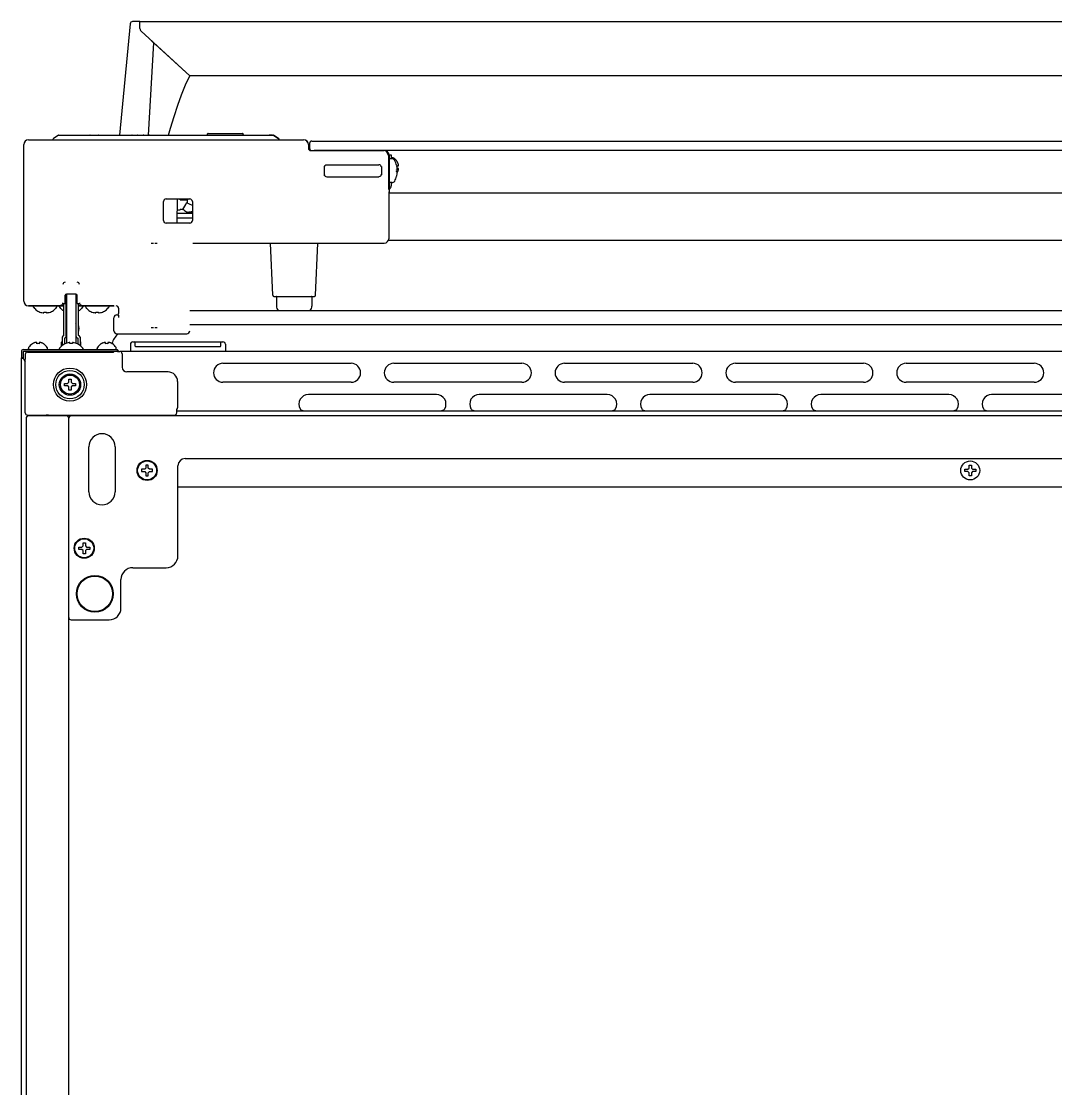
# Model space of a CAD drawing. Header units: millimetres. Extents: x 1025 to 6152, y 4116 to 7264.
# Drawn here: x 3914 to 4350, y 6813.9 to 7264 of the extents above; entities that cross this region are included whole.
import ezdxf

# ---------------------------------------------------------------- set-up
doc = ezdxf.new("R2010")
doc.units = ezdxf.units.MM
doc.header["$LTSCALE"] = 346.5
doc.layers.get('0').update_dxf_attribs({"linetype": 'CONTINUOUS'})

msp = doc.modelspace()

# ---------------------------------------------------------------- linework, layer by layer
at = {"color": 7, "linetype": 'Continuous'}
for p, q in [((3959.86, 7262.98), (3955.4, 7216.05)), ((3963.96, 7264), (3960.82, 7263.89)), ((3963.96, 7260.98), (3963.96, 7264)), ((3963.96, 7264), (4663.96, 7264)), ((3985.04, 7241), (3964.45, 7259.87)), ((3984.96, 7241), (3968.86, 7255.81)), ((3967.57, 7216.05), (3969.74, 7255)), ((4642.87, 7241), (3985.04, 7241)), ((3929.47, 7215.92), (3927.51, 7214.64)), ((3929.47, 7215.92), (3927.52, 7214.64)), ((3929.75, 7216), (4020.17, 7216)), ((3929.92, 7216), (3930.27, 7216)), ((3942.92, 7216.05), (3967.66, 7216.05)), ((3992.46, 7216.25), (3992.46, 7216.5)), ((3992.71, 7216.75), (4007.21, 7216.75)), ((4007.46, 7216.25), (4007.46, 7216.5)), ((4019.84, 7216), (4018.41, 7216)), ((4020, 7216), (4019.96, 7216)), ((4022.4, 7214.64), (4020.44, 7215.92)), ((4020.44, 7215.92), (4022.4, 7214.64)), ((3914.96, 7146), (3914.96, 7212)), ((3916.96, 7214), (4032.96, 7214)), ((3927.29, 7214.24), (3927.28, 7214)), ((3927.32, 7214.39), (3927.29, 7214.24)), ((3927.52, 7214.64), (3927.47, 7214.61)), ((4022.47, 7214.59), (4022.4, 7214.64)), ((4022.63, 7214.24), (4022.62, 7214.3)), ((4022.63, 7214.24), (4022.64, 7214)), ((4034.96, 7212), (4034.96, 7210.5)), ((4034.96, 7212), (4034.96, 7210.5)), ((4034.96, 7212), (4034.96, 7210.5)), ((4035.46, 7212.51), (4035.46, 7210.51)), ((4036.46, 7213.51), (4591.46, 7213.51)), ((4035.91, 7209.5), (4066.7, 7209.5)), ((4590.46, 7209.51), (4037.46, 7209.51)), ((4066.7, 7209.5), (4066.96, 7209.5)), ((4066.7, 7209.5), (4066.96, 7209.5)), ((4068.7, 7207.5), (4068.7, 7193.12)), ((4068.96, 7207.5), (4068.96, 7192)), ((4068.96, 7207.5), (4068.96, 7192)), ((4069.96, 7207.5), (4068.96, 7207.5)), ((4069.96, 7206), (4069.96, 7207.5)), ((4070.56, 7206.5), (4070.36, 7206.5)), ((4041.71, 7199.24), (4041.71, 7202.75)), ((4042.71, 7203.54), (4064.66, 7203.54)), ((4065.74, 7202.75), (4065.74, 7199.24)), ((4070.25, 7206), (4069.21, 7206)), ((4072.15, 7203.3), (4072.16, 7203.3)), ((4072.4, 7204.8), (4072.44, 7204.8)), ((4072.4, 7203), (4072.95, 7203)), ((4072.95, 7202), (4072.4, 7202)), ((4041.76, 7198.91), (4041.71, 7199.24)), ((4042.71, 7198.45), (4064.66, 7198.45)), ((4072.16, 7198.7), (4072.15, 7198.7)), ((4072.4, 7201.57), (4072.42, 7201.6)), ((4072.44, 7200.2), (4072.4, 7200.2)), ((4068.96, 7193.08), (4069.37, 7193.5)), ((4070.25, 7196), (4069.21, 7196)), ((4069.96, 7194.91), (4069.96, 7196)), ((3974.96, 7189.09), (3984.96, 7189.09)), ((3979.61, 7189.09), (3979.52, 7178.91)), ((3980.96, 7188.79), (3980.96, 7189.09)), ((3980.96, 7188.79), (3983.96, 7188.79)), ((3983.96, 7189.09), (3983.96, 7188.79)), ((3983.96, 7187.27), (3983.96, 7188.79)), ((4068.71, 7192), (4068.96, 7192)), ((4558.96, 7191.6), (4068.96, 7191.6)), ((4068.96, 7172.5), (4068.96, 7191.01)), ((3973.87, 7180), (3973.87, 7188)), ((3982.75, 7184.27), (3983.17, 7183.91)), ((3986.05, 7186.38), (3983.52, 7187.45)), ((3986.05, 7188), (3986.05, 7180)), ((3986.05, 7181), (3979.54, 7181)), ((3986.05, 7183), (3979.56, 7183)), ((3984.96, 7178.91), (3974.96, 7178.91)), ((3986.21, 7170.5), (4044.54, 7170.5)), ((3986.21, 7170.5), (4066.96, 7170.5)), ((4019.94, 7148.48), (4018.98, 7170.5)), ((4037.98, 7148.48), (4038.94, 7170.5)), ((4559.2, 7171.6), (4068.72, 7171.6)), ((3932.46, 7145), (3932.46, 7148.5)), ((3932.86, 7131.1), (3932.86, 7148.98)), ((3932.96, 7149), (3932.96, 7128.26)), ((3936.96, 7149), (3932.96, 7149)), ((3936.96, 7149), (3936.96, 7128.26)), ((3937.06, 7131.1), (3937.06, 7148.98)), ((3937.46, 7145), (3937.46, 7148.5)), ((4020.44, 7148), (4037.48, 7148)), ((4021.46, 7147.75), (4021.46, 7143.95)), ((4036.46, 7147.75), (4036.46, 7143.95)), ((3931.86, 7144), (3916.96, 7144)), ((3917.66, 7144), (3916.96, 7144)), ((3916.96, 7144), (3931.86, 7144)), ((3918.96, 7143.68), (3918.96, 7143.8)), ((3928.96, 7143.68), (3928.96, 7143.8)), ((3929.96, 7143.68), (3929.96, 7143.8)), ((3930.71, 7144.26), (3930.71, 7144)), ((3931.42, 7145), (3932.46, 7145)), ((3931.86, 7131.45), (3931.86, 7145)), ((3932.86, 7145), (3932.96, 7145)), ((3932.96, 7144), (3932.86, 7144)), ((3932.96, 7144), (3932.86, 7144)), ((3936.96, 7145), (3937.06, 7145)), ((3937.06, 7144), (3936.96, 7144)), ((3937.06, 7144), (3936.96, 7144)), ((3937.46, 7145), (3938.5, 7145)), ((3938.06, 7131.45), (3938.06, 7145)), ((3952.96, 7144), (3938.06, 7144)), ((3938.06, 7144), (3952.96, 7144)), ((3939.21, 7144.26), (3939.21, 7144)), ((3939.96, 7143.68), (3939.96, 7143.8)), ((3940.96, 7143.68), (3940.96, 7143.8)), ((3950.96, 7143.68), (3950.96, 7143.8)), ((3952.96, 7144), (3952.26, 7144)), ((3919.46, 7142.96), (3919.46, 7143)), ((3919.46, 7143), (3919.48, 7143)), ((3923.41, 7141.04), (3923.41, 7141.4)), ((3924.51, 7141.4), (3924.51, 7141.04)), ((3928.44, 7143), (3928.46, 7143)), ((3928.46, 7143), (3928.46, 7142.96)), ((3930.46, 7142.96), (3930.46, 7143)), ((3930.46, 7143), (3930.48, 7143)), ((3939.44, 7143), (3939.46, 7143)), ((3939.46, 7143), (3939.46, 7142.96)), ((3941.46, 7142.96), (3941.46, 7143)), ((3941.46, 7143), (3941.48, 7143)), ((3945.41, 7141.04), (3945.41, 7141.4)), ((3946.51, 7141.4), (3946.51, 7141.04)), ((3950.44, 7143), (3950.46, 7143)), ((3950.46, 7143), (3950.46, 7142.96)), ((3952.96, 7133.5), (3952.96, 7139)), ((3954.21, 7140.25), (3954.46, 7140.25)), ((3954.96, 7143), (3954.96, 7140.75)), ((3984.96, 7142), (4642.96, 7142)), ((4642.96, 7136), (3984.96, 7136)), ((3931.21, 7130.8), (3931.21, 7127.3)), ((3932.21, 7130.45), (3932.21, 7127.95)), ((3937.71, 7130.45), (3937.71, 7127.95)), ((3938.71, 7130.8), (3938.71, 7127.3)), ((3954.21, 7132.25), (3983.71, 7132.25)), ((3914.86, 7125.6), (3954.46, 7125.6)), ((3916.96, 7126), (3916.96, 7126.2)), ((3918.66, 7128.04), (3918.66, 7128.08)), ((3920.46, 7128.04), (3920.46, 7128.59)), ((3921.46, 7128.59), (3921.46, 7128.04)), ((3923.26, 7128.08), (3923.26, 7128.04)), ((3924.96, 7126), (3924.96, 7126.2)), ((3929.96, 7125.91), (3929.96, 7125.8)), ((3930.46, 7126.6), (3930.46, 7126.64)), ((3930.48, 7126.6), (3930.46, 7126.6)), ((3930.91, 7127.04), (3930.91, 7128.65)), ((3934.41, 7128.19), (3934.41, 7128.56)), ((3935.51, 7128.56), (3935.51, 7128.19)), ((3939.01, 7127.04), (3939.01, 7128.65)), ((3939.46, 7126.6), (3939.44, 7126.6)), ((3939.46, 7126.64), (3939.46, 7126.6)), ((3939.96, 7125.91), (3939.96, 7125.8)), ((3945.96, 7126), (3945.96, 7126.2)), ((3947.66, 7128.04), (3947.66, 7128.08)), ((3949.46, 7128.04), (3949.46, 7128.59)), ((3950.46, 7128.59), (3950.46, 7128.04)), ((3952.26, 7128.08), (3952.26, 7128.04)), ((3953.96, 7126), (3953.96, 7126.2)), ((3954.46, 7124.8), (3954.46, 7125.6)), ((3959.96, 7127.8), (3959.96, 7124.8)), ((3960.96, 7128.8), (3998.96, 7128.8)), ((3961.96, 7127.05), (3961.96, 7128.55)), ((3997.71, 7126.8), (3962.21, 7126.8)), ((3997.96, 7128.55), (3997.96, 7127.05)), ((3999.96, 7127.8), (3999.96, 7124.8)), ((3913.96, 7124.8), (3913.96, 7124.7)), ((3913.96, 7124.8), (3913.96, 7124.8)), ((3913.96, 7124.7), (3913.96, 7122.13)), ((3913.96, 6426.5), (3913.96, 7122.13)), ((3914.76, 7122.13), (3913.96, 7122.13)), ((3914.76, 7124.7), (3914.76, 7122.13)), ((3914.86, 7121.72), (3914.76, 7121.75)), ((3914.86, 7124.8), (3914.86, 7124.7)), ((3954.46, 7124.8), (3914.86, 7124.8)), ((3914.86, 7121.72), (3915.59, 7120.45)), ((3915.58, 7123.55), (3915.58, 7123.22)), ((3915.96, 7124.33), (3915.96, 7124.8)), ((3916.58, 7124.55), (3952.49, 7124.55)), ((3928.96, 7124.8), (3928.96, 7124.55)), ((3953.43, 7124.78), (3952.99, 7124.56)), ((3954.46, 7124.8), (3955.46, 7124.8)), ((4672.46, 7124.8), (3955.46, 7124.8)), ((3956.46, 7123.8), (3956.46, 7118.15)), ((3915.59, 7098.93), (3915.59, 7119.84)), ((3975.81, 7116.15), (3958.46, 7116.15)), ((3998.96, 7119.8), (4052.96, 7119.8)), ((4070.96, 7119.8), (4124.96, 7119.8)), ((4142.96, 7119.8), (4196.96, 7119.8)), ((4214.96, 7119.8), (4268.96, 7119.8)), ((4286.96, 7119.8), (4340.96, 7119.8)), ((3933.46, 7111.3), (3933.96, 7111.8)), ((3933.96, 7111.8), (3933.96, 7113.1)), ((3933.96, 7113.1), (3934.96, 7113.1)), ((3934.96, 7113.1), (3934.96, 7111.8)), ((3934.96, 7111.8), (3935.46, 7111.3)), ((3979.81, 7112.15), (3979.81, 7101.06)), ((4052.96, 7111.8), (3998.96, 7111.8)), ((4124.96, 7111.8), (4070.96, 7111.8)), ((4196.96, 7111.8), (4142.96, 7111.8)), ((4268.96, 7111.8), (4214.96, 7111.8)), ((4340.96, 7111.8), (4286.96, 7111.8)), ((3932.16, 7110.3), (3932.16, 7111.3)), ((3932.16, 7111.3), (3933.46, 7111.3)), ((3933.46, 7110.3), (3932.16, 7110.3)), ((3933.96, 7109.8), (3933.46, 7110.3)), ((3933.96, 7108.5), (3933.96, 7109.8)), ((3934.96, 7108.5), (3933.96, 7108.5)), ((3935.46, 7110.3), (3934.96, 7109.8)), ((3934.96, 7109.8), (3934.96, 7108.5)), ((3935.46, 7111.3), (3936.76, 7111.3)), ((3936.76, 7110.3), (3935.46, 7110.3)), ((3936.76, 7111.3), (3936.76, 7110.3)), ((4088.96, 7106.6), (4034.96, 7106.6)), ((4160.96, 7106.6), (4106.96, 7106.6)), ((4232.96, 7106.6), (4178.96, 7106.6)), ((4304.96, 7106.6), (4250.96, 7106.6)), ((4376.96, 7106.6), (4322.96, 7106.6)), ((3979.5, 7099.38), (3979.51, 7099.72)), ((4648.41, 7099.6), (3979.5, 7099.6)), ((3979.5, 7098.95), (3979.5, 7099.38)), ((3979.51, 7100), (3979.52, 7100.24)), ((3979.51, 7099.72), (3979.51, 7100)), ((3915.96, 7096.6), (3915.96, 6428.6)), ((3916.59, 7097.93), (3924.47, 7097.93)), ((3932.96, 7097.6), (3916.96, 7097.6)), ((3917.96, 7097.8), (3928.96, 7097.8)), ((3926.45, 7097.95), (3926.46, 7097.95)), ((3926.46, 7097.95), (3978.5, 7097.95)), ((3928.58, 7097.95), (3928.67, 7097.8)), ((3928.96, 7097.95), (3928.96, 7097.8)), ((3933.96, 6428.6), (3933.96, 7096.6)), ((4692.96, 7097.6), (3934.96, 7097.6)), ((3942.46, 7065.6), (3942.46, 7084.6)), ((3953.46, 7084.6), (3953.46, 7065.6)), ((3966.46, 7075.6), (3965.96, 7075.1)), ((3967.46, 7076.9), (3966.46, 7076.9)), ((3966.46, 7076.9), (3966.46, 7075.6)), ((3967.46, 7075.6), (3967.46, 7076.9)), ((3967.96, 7075.1), (3967.46, 7075.6)), ((3979.96, 7038.6), (3979.96, 7076.6)), ((3982.96, 7079.6), (4644.96, 7079.6)), ((4312.96, 7075.1), (4313.46, 7075.6)), ((4313.46, 7075.6), (4313.46, 7076.9)), ((4313.46, 7076.9), (4314.46, 7076.9)), ((4314.46, 7076.9), (4314.46, 7075.6)), ((4314.46, 7075.6), (4314.96, 7075.1)), ((3965.96, 7075.1), (3964.66, 7075.1)), ((3964.66, 7075.1), (3964.66, 7074.1)), ((3964.66, 7074.1), (3965.96, 7074.1)), ((3965.96, 7074.1), (3966.46, 7073.6)), ((3966.46, 7073.6), (3966.46, 7072.3)), ((3966.46, 7072.3), (3967.46, 7072.3)), ((3967.46, 7073.6), (3967.96, 7074.1)), ((3967.46, 7072.3), (3967.46, 7073.6)), ((3969.26, 7075.1), (3967.96, 7075.1)), ((3967.96, 7074.1), (3969.26, 7074.1)), ((3969.26, 7074.1), (3969.26, 7075.1)), ((4311.66, 7074.1), (4311.66, 7075.1)), ((4311.66, 7075.1), (4312.96, 7075.1)), ((4312.96, 7074.1), (4311.66, 7074.1)), ((4313.46, 7073.6), (4312.96, 7074.1)), ((4313.46, 7072.3), (4313.46, 7073.6)), ((4314.46, 7072.3), (4313.46, 7072.3)), ((4314.96, 7074.1), (4314.46, 7073.6)), ((4314.46, 7073.6), (4314.46, 7072.3)), ((4314.96, 7075.1), (4316.26, 7075.1)), ((4316.26, 7074.1), (4314.96, 7074.1)), ((4316.26, 7075.1), (4316.26, 7074.1)), ((4647.96, 7067.6), (3979.96, 7067.6)), ((3939.96, 7042.8), (3939.96, 7044.1)), ((3939.96, 7044.1), (3940.96, 7044.1)), ((3940.96, 7044.1), (3940.96, 7042.8)), ((3938.16, 7041.3), (3938.16, 7042.3)), ((3938.16, 7042.3), (3939.46, 7042.3)), ((3939.46, 7041.3), (3938.16, 7041.3)), ((3939.46, 7042.3), (3939.96, 7042.8)), ((3939.96, 7040.8), (3939.46, 7041.3)), ((3939.96, 7039.5), (3939.96, 7040.8)), ((3940.96, 7042.8), (3941.46, 7042.3)), ((3941.46, 7041.3), (3940.96, 7040.8)), ((3940.96, 7040.8), (3940.96, 7039.5)), ((3941.46, 7042.3), (3942.76, 7042.3)), ((3942.76, 7041.3), (3941.46, 7041.3)), ((3942.76, 7042.3), (3942.76, 7041.3)), ((3940.96, 7039.5), (3939.96, 7039.5)), ((3960.96, 7033.6), (3974.96, 7033.6)), ((3955.96, 7016.6), (3955.96, 7028.6)), ((3934.96, 7011.6), (3950.96, 7011.6))]:
    msp.add_line(p, q, dxfattribs=at)
for points in [[(3976.03, 7216), (3976.87, 7218.9), (3978.36, 7223.86), (3979.9, 7228.6), (3981.46, 7233.02), (3983.12, 7237.19), (3984.96, 7241)], [(3927.47, 7214.61), (3927.38, 7214.52), (3927.32, 7214.39)], [(4022.53, 7214.52), (4022.51, 7214.55), (4022.48, 7214.58), (4022.44, 7214.61), (4022.41, 7214.64), (4022.4, 7214.64)], [(4022.61, 7214.38), (4022.59, 7214.41), (4022.58, 7214.45), (4022.56, 7214.49), (4022.53, 7214.52)], [(4022.63, 7214.24), (4022.63, 7214.27), (4022.62, 7214.3), (4022.62, 7214.34), (4022.61, 7214.38)], [(3979.52, 7100.24), (3979.52, 7100.42), (3979.52, 7100.5), (3979.52, 7100.56), (3979.53, 7100.61), (3979.53, 7100.64), (3979.53, 7100.65)]]:
    msp.add_lwpolyline(points, dxfattribs=at)
for centre, radius in [((3934.46, 7110.8), 7), ((3934.46, 7110.8), 6), ((3934.46, 7110.8), 4.5), ((3934.46, 7110.8), 4), ((3966.96, 7074.6), 4.25), ((3966.96, 7074.6), 4), ((4313.96, 7074.6), 4), ((3940.46, 7041.8), 4.25), ((3940.46, 7041.8), 4), ((3944.96, 7022.6), 7.75), ((3944.96, 7022.6), 7.49)]:
    msp.add_circle(centre, radius, dxfattribs=at)
for centre, radius, start, end in [((3960.86, 7262.89), 1, 92, 174.5732), ((3965.46, 7260.98), 1.5, 180, 227.5), ((3929.75, 7215.5), 0.5, 90, 123.0486), ((3942.92, 7215.8), 0.25, 90, 125.431), ((3960.66, 7215.8), 0.25, 90, 125.4986), ((3962.94, 7215.8), 0.25, 54.492, 90), ((3965.52, 7215.8), 0.25, 90, 126.5128), ((3991.96, 7216.25), 0.5, 329.3637, 0), ((3992.71, 7216.5), 0.25, 90, 180), ((4007.21, 7216.5), 0.25, 0, 90), ((4007.96, 7216.25), 0.5, 180, 210.6363), ((4020.17, 7215.5), 0.5, 56.9322, 90.0007), ((4022.13, 7214.22), 0.5, 2, 56.9332), ((4032.96, 7212), 2, 0, 90), ((4036.46, 7212.51), 1, 90, 180), ((4036.46, 7210.51), 1, 180, 270), ((4066.64, 7207.5), 2, 0.001, 89.999), ((4066.96, 7207.5), 2, 0, 90), ((4066.96, 7207.5), 2, 0, 90), ((4070.36, 7206.1), 0.4, 90, 157.5), ((4070.56, 7206.1), 0.4, 59.6988, 90), ((4068.34, 7202.3), 4.8, 31.3727, 59.6988), ((4042.72, 7202.75), 1.01, 160.8796, 179.9341), ((4064.75, 7202.57), 0.932, 0.8159, 18.9377), ((4069.21, 7205.75), 0.25, 90, 180), ((4070.25, 7204.75), 1.25, 28.6021, 90), ((4063.38, 7201), 9.08, 14.6676, 28.6021), ((4063.49, 7201.07), 8.95, 12.6308, 14.3943), ((4063.48, 7201.07), 8.95, 4.1992, 12.6256), ((4068.35, 7202.31), 4.75, 28.9687, 31.5341), ((4068.65, 7202.5), 3.79, 0.0089, 7.5987), ((4068.65, 7202.5), 3.79, 352.4013, 359.9911), ((4063.5, 7201.08), 8.94, 3.3503, 4.1929), ((4068.36, 7202.31), 4.75, 28.0074, 28.9684), ((4068.36, 7202.31), 4.75, 26.6813, 28.0074), ((4068.36, 7202.32), 4.74, 25.5402, 26.6812), ((4068.36, 7202.32), 4.74, 24.5722, 25.5402), ((4068.37, 7202.32), 4.73, 23.3175, 24.5722), ((4068.37, 7202.32), 4.73, 22.5474, 23.3174), ((4068.38, 7202.32), 4.72, 21.0025, 22.5476), ((4068.39, 7202.33), 4.72, 20.5181, 21.0023), ((4068.4, 7202.33), 4.7, 18.4656, 20.5187), ((4068.42, 7202.34), 4.68, 17.3773, 18.465), ((4068.43, 7202.34), 4.67, 16.3949, 17.3772), ((4068.46, 7202.35), 4.64, 14.3176, 16.3964), ((4070.97, 7203.24), 2.01, 5.1401, 7.2744), ((4070.96, 7203.25), 2.01, 352.7259, 354.7415), ((4070.96, 7201.74), 2.01, 5.2585, 7.2741), ((4070.99, 7203.25), 1.98, 4.2856, 5.1372), ((4071, 7203.25), 1.97, 355.3984, 356.7833), ((4070.99, 7203.25), 1.98, 354.7442, 355.3991), ((4070.99, 7201.75), 1.98, 4.6009, 5.2558), ((4071, 7201.75), 1.97, 3.2167, 4.6016), ((4070.99, 7201.75), 1.98, 354.8627, 355.7144), ((4071, 7203.25), 1.97, 3.0233, 4.286), ((4071.01, 7203.25), 1.96, 1.9964, 3.0228), ((4071.02, 7203.25), 1.95, 0.9261, 1.9964), ((4071.02, 7203.25), 1.95, 358.8459, 0.9258), ((4071.02, 7203.25), 1.96, 357.6234, 358.8455), ((4071.01, 7203.25), 1.96, 356.7841, 357.6235), ((4071.01, 7201.75), 1.96, 2.3765, 3.2159), ((4071.02, 7201.75), 1.95, 1.1545, 2.3767), ((4071.02, 7201.75), 1.95, 359.0741, 1.1541), ((4071.02, 7201.75), 1.95, 358.0037, 359.0738), ((4071.01, 7201.75), 1.96, 356.9771, 358.0037), ((4071, 7201.75), 1.97, 355.714, 356.9766), ((4064.75, 7199.42), 0.932, 341.0953, 359.1841), ((4063.38, 7201), 9.08, 331.3979, 345.3324), ((4063.38, 7201), 8.79, 357.391, 2.609), ((4063.49, 7200.92), 8.95, 345.6057, 347.3692), ((4063.48, 7200.92), 8.95, 347.3743, 355.8008), ((4068.35, 7202.68), 4.75, 328.466, 330.6408), ((4068.34, 7202.7), 4.8, 327.8562, 328.6273), ((4063.5, 7200.92), 8.94, 355.8071, 356.6497), ((4068.35, 7202.68), 4.75, 330.641, 331.0316), ((4068.36, 7202.68), 4.75, 331.0316, 331.9926), ((4068.36, 7202.68), 4.75, 331.9926, 333.3187), ((4068.36, 7202.68), 4.74, 333.3188, 334.4598), ((4068.36, 7202.68), 4.74, 334.4598, 335.4278), ((4068.37, 7202.68), 4.73, 335.4278, 336.6825), ((4068.37, 7202.67), 4.73, 336.6826, 337.4526), ((4068.38, 7202.67), 4.72, 337.4524, 338.9975), ((4068.39, 7202.67), 4.72, 338.9977, 339.4819), ((4068.4, 7202.66), 4.7, 339.4813, 341.5344), ((4068.42, 7202.66), 4.68, 341.535, 342.6227), ((4068.43, 7202.65), 4.67, 342.6228, 343.6051), ((4068.46, 7202.64), 4.64, 343.6036, 345.6824), ((4070.97, 7201.75), 2.01, 352.7256, 354.8598), ((4069.21, 7196.25), 0.25, 180, 270), ((4067.96, 7194.91), 2, 315, 0), ((4070.25, 7197.25), 1.25, 270, 331.3979), ((3974.96, 7188), 1.09, 90, 180), ((3984.96, 7188), 1.09, 0, 90), ((3975.29, 7225.53), 41.34, 275.9558, 277.861), ((3977.27, 7213.01), 30.32, 283.3098, 286.8618), ((3974.96, 7180), 1.09, 180, 270), ((3984.96, 7180), 1.09, 270, 0), ((3970.3, 7105.53), 64.8, 89.2277, 90.0631), ((3932.96, 7148.5), 0.5, 90, 180), ((3936.96, 7148.5), 0.5, 0, 90), ((4020.44, 7148.5), 0.5, 182.5, 270), ((4021.71, 7147.75), 0.25, 90, 180), ((4036.21, 7147.75), 0.25, 0, 90), ((4037.48, 7148.5), 0.5, 270, 357.5), ((3916.96, 7146), 2, 180, 270), ((3916.96, 7146), 2, 180, 270), ((3919.16, 7143.8), 0.2, 90, 180), ((3919.16, 7143.68), 0.2, 180, 213.2419), ((3923.76, 7146.7), 5.7, 213.2419, 221.0283), ((3924.16, 7146.7), 5.7, 318.9717, 326.7581), ((3928.76, 7143.8), 0.2, 0, 90), ((3928.76, 7143.68), 0.2, 326.7581, 0), ((3930.16, 7143.8), 0.2, 90, 180), ((3930.16, 7143.68), 0.2, 180, 213.2419), ((3934.76, 7146.7), 5.7, 213.2419, 221.0283), ((3932.86, 7146.3), 0.1, 270, 0), ((3937.06, 7146.3), 0.1, 180, 270), ((3935.16, 7146.7), 5.7, 318.9717, 326.7581), ((3939.76, 7143.8), 0.2, 0, 90), ((3939.76, 7143.68), 0.2, 326.7581, 0), ((3941.16, 7143.8), 0.2, 90, 180), ((3941.16, 7143.68), 0.2, 180, 213.2419), ((3945.76, 7146.7), 5.7, 213.2419, 221.0283), ((3946.16, 7146.7), 5.7, 318.9717, 326.7581), ((3950.76, 7143.8), 0.2, 0, 90), ((3950.76, 7143.68), 0.2, 326.7581, 0), ((3952.96, 7146), 2, 270, 273.8298), ((4024.46, 7143.95), 3, 180, 220.7412), ((4033.46, 7143.95), 3, 319.2588, 0), ((3923.76, 7146.7), 5.67, 220.8174, 224.4834), ((3923.88, 7147.35), 6.33, 263.1837, 265.7043), ((3923.96, 7147.2), 5.82, 264.5821, 275.4179), ((3924.03, 7147.35), 6.33, 274.2958, 276.8163), ((3924.15, 7146.7), 5.67, 315.5167, 319.1826), ((3934.76, 7146.7), 5.67, 220.8174, 224.4834), ((3934.78, 7146.72), 5.69, 224.5157, 239.095), ((3934.79, 7146.74), 5.71, 250.2852, 251.3486), ((3935.13, 7146.74), 5.71, 288.6505, 289.7152), ((3935.14, 7146.72), 5.69, 300.9047, 315.4843), ((3935.15, 7146.7), 5.67, 315.5167, 319.1826), ((3945.76, 7146.7), 5.67, 220.8174, 224.4834), ((3945.88, 7147.35), 6.33, 263.1837, 265.7043), ((3945.96, 7147.2), 5.82, 264.5821, 275.4179), ((3946.03, 7147.35), 6.33, 274.2958, 276.8163), ((3946.15, 7146.7), 5.67, 315.5167, 319.1826), ((3954.21, 7139), 1.25, 90.0026, 179.9974), ((3954.46, 7140.75), 0.5, 269.9649, 0.0351), ((3930.22, 7134.45), 7.09, 15.2613, 18.079), ((3932.68, 7134.45), 5.62, 342.8538, 17.1462), ((3969.62, 7199.72), 64.8, 269.2277, 270.0631), ((3931.86, 7130.8), 0.65, 90, 180), ((3932.21, 7131.1), 0.65, 270, 0), ((3930.22, 7134.45), 7.09, 341.921, 344.7387), ((3937.71, 7131.1), 0.65, 180, 270), ((3938.06, 7130.8), 0.65, 0, 90), ((3959.9, 7126.06), 8, 148.0041, 165.2533), ((3954.21, 7133.5), 1.25, 180.0026, 269.9974), ((3968.13, 7120.92), 17.7, 140.1874, 148.0041), ((3983.71, 7133.5), 1.25, 270.0026, 359.9974), ((3914.86, 7124.7), 0.9, 90, 180), ((3917.36, 7126.2), 0.4, 149.6988, 180), ((3917.36, 7126), 0.4, 180, 270), ((3921.16, 7123.98), 4.8, 121.3727, 149.6988), ((3921.15, 7123.99), 4.75, 118.9687, 121.5341), ((3921.14, 7123.99), 4.75, 118.0074, 118.9684), ((3921.14, 7124), 4.75, 116.6813, 118.0074), ((3921.14, 7124), 4.74, 115.5402, 116.6812), ((3921.14, 7124), 4.74, 114.5722, 115.5402), ((3921.14, 7124.01), 4.73, 113.3175, 114.5722), ((3921.13, 7124.01), 4.73, 112.5474, 113.3174), ((3921.13, 7124.02), 4.72, 111.0025, 112.5476), ((3921.13, 7124.03), 4.72, 110.5181, 111.0023), ((3921.13, 7124.04), 4.7, 108.4656, 110.5187), ((3921.12, 7124.05), 4.68, 107.3773, 108.465), ((3921.11, 7124.07), 4.67, 106.3949, 107.3772), ((3921.11, 7124.1), 4.64, 104.3176, 106.3964), ((3920.21, 7126.6), 2.01, 95.2585, 97.2741), ((3920.21, 7126.62), 1.98, 94.6009, 95.2558), ((3920.21, 7126.64), 1.97, 93.2167, 94.6016), ((3920.21, 7126.65), 1.96, 92.3765, 93.2159), ((3920.21, 7126.65), 1.95, 91.1545, 92.3767), ((3920.21, 7126.66), 1.95, 89.0741, 91.1541), ((3920.21, 7126.66), 1.95, 88.0037, 89.0738), ((3920.21, 7126.65), 1.96, 86.9771, 88.0037), ((3920.21, 7126.64), 1.97, 85.714, 86.9766), ((3920.21, 7126.63), 1.98, 84.8627, 85.7144), ((3920.2, 7126.6), 2.01, 82.7256, 84.8598), ((3920.96, 7124.28), 3.8, 82.4351, 97.5649), ((3921.71, 7126.6), 2.01, 95.1401, 97.2744), ((3921.71, 7126.63), 1.98, 94.2856, 95.1372), ((3921.71, 7126.64), 1.97, 93.0233, 94.286), ((3921.71, 7126.65), 1.96, 91.9964, 93.0228), ((3921.71, 7126.66), 1.95, 90.9261, 91.9964), ((3921.71, 7126.66), 1.95, 88.8459, 90.9258), ((3921.71, 7126.65), 1.96, 87.6234, 88.8455), ((3921.71, 7126.65), 1.96, 86.7841, 87.6235), ((3921.71, 7126.64), 1.97, 85.3984, 86.7833), ((3921.71, 7126.62), 1.98, 84.7442, 85.3991), ((3921.7, 7126.6), 2.01, 82.7259, 84.7415), ((3920.81, 7124.1), 4.64, 73.6036, 75.6824), ((3920.8, 7124.07), 4.67, 72.6228, 73.6051), ((3920.8, 7124.05), 4.68, 71.535, 72.6227), ((3920.79, 7124.04), 4.7, 69.4813, 71.5344), ((3920.79, 7124.03), 4.72, 68.9977, 69.4819), ((3920.79, 7124.02), 4.72, 67.4524, 68.9975), ((3920.78, 7124.01), 4.73, 66.6826, 67.4526), ((3920.78, 7124.01), 4.73, 65.4278, 66.6825), ((3920.78, 7124), 4.74, 64.4598, 65.4278), ((3920.78, 7124), 4.74, 63.3188, 64.4598), ((3920.78, 7124), 4.75, 61.9926, 63.3187), ((3920.77, 7123.99), 4.75, 61.0316, 61.9926), ((3920.77, 7123.99), 4.75, 58.4659, 61.0313), ((3920.76, 7123.98), 4.8, 30.3012, 58.6273), ((3924.56, 7126), 0.4, 270, 0), ((3924.56, 7126.2), 0.4, 0, 30.3012), ((3930.16, 7125.91), 0.2, 146.7581, 180), ((3930.16, 7125.8), 0.2, 180, 270), ((3934.76, 7122.9), 5.7, 138.9717, 146.7581), ((3934.76, 7122.89), 5.67, 135.5167, 139.1826), ((3931.21, 7128.65), 0.3, 90, 180), ((3934.88, 7122.24), 6.33, 94.2958, 96.8163), ((3934.96, 7122.39), 5.82, 84.5821, 95.4179), ((3935.03, 7122.24), 6.33, 83.1837, 85.7043), ((3938.71, 7128.65), 0.3, 0, 90), ((3935.15, 7122.89), 5.67, 40.8174, 44.4834), ((3935.16, 7122.9), 5.7, 33.2419, 41.0283), ((3939.76, 7125.8), 0.2, 270, 0), ((3939.76, 7125.91), 0.2, 0, 33.2419), ((3946.36, 7126.2), 0.4, 149.6988, 180), ((3946.36, 7126), 0.4, 180, 270), ((3950.16, 7123.98), 4.8, 121.3727, 149.6988), ((3950.15, 7123.99), 4.75, 118.9687, 121.5341), ((3950.14, 7123.99), 4.75, 118.0074, 118.9684), ((3950.14, 7124), 4.75, 116.6813, 118.0074), ((3950.14, 7124), 4.74, 115.5402, 116.6812), ((3950.14, 7124), 4.74, 114.5722, 115.5402), ((3950.14, 7124.01), 4.73, 113.3175, 114.5722), ((3950.13, 7124.01), 4.73, 112.5474, 113.3174), ((3950.13, 7124.02), 4.72, 111.0025, 112.5476), ((3950.13, 7124.03), 4.72, 110.5181, 111.0023), ((3950.13, 7124.04), 4.7, 108.4656, 110.5187), ((3950.12, 7124.05), 4.68, 107.3773, 108.465), ((3950.11, 7124.07), 4.67, 106.3949, 107.3772), ((3950.11, 7124.1), 4.64, 104.3176, 106.3964), ((3949.21, 7126.6), 2.01, 95.2585, 97.2741), ((3949.21, 7126.62), 1.98, 94.6009, 95.2558), ((3949.21, 7126.64), 1.97, 93.2167, 94.6016), ((3949.21, 7126.65), 1.96, 92.3765, 93.2159), ((3949.21, 7126.65), 1.95, 91.1545, 92.3767), ((3949.21, 7126.66), 1.95, 89.0741, 91.1541), ((3949.21, 7126.66), 1.95, 88.0037, 89.0738), ((3949.21, 7126.65), 1.96, 86.9771, 88.0037), ((3949.21, 7126.64), 1.97, 85.714, 86.9766), ((3949.21, 7126.63), 1.98, 84.8627, 85.7144), ((3949.2, 7126.6), 2.01, 82.7256, 84.8598), ((3949.96, 7124.28), 3.8, 82.4351, 97.5649), ((3950.71, 7126.6), 2.01, 95.1401, 97.2744), ((3950.71, 7126.63), 1.98, 94.2856, 95.1372), ((3950.71, 7126.64), 1.97, 93.0233, 94.286), ((3950.71, 7126.65), 1.96, 91.9964, 93.0228), ((3950.71, 7126.66), 1.95, 90.9261, 91.9964), ((3950.71, 7126.66), 1.95, 88.8459, 90.9258), ((3950.71, 7126.65), 1.96, 87.6234, 88.8455), ((3950.71, 7126.65), 1.96, 86.7841, 87.6235), ((3950.71, 7126.64), 1.97, 85.3984, 86.7833), ((3950.71, 7126.62), 1.98, 84.7442, 85.3991), ((3950.7, 7126.6), 2.01, 82.7259, 84.7415), ((3949.81, 7124.1), 4.64, 73.6036, 75.6824), ((3949.8, 7124.07), 4.67, 72.6228, 73.6051), ((3949.8, 7124.05), 4.68, 71.535, 72.6227), ((3949.79, 7124.04), 4.7, 69.4813, 71.5344), ((3949.79, 7124.03), 4.72, 68.9977, 69.4819), ((3949.79, 7124.02), 4.72, 67.4524, 68.9975), ((3949.78, 7124.01), 4.73, 66.6826, 67.4526), ((3949.78, 7124.01), 4.73, 65.4278, 66.6825), ((3949.78, 7124), 4.74, 64.4598, 65.4278), ((3949.78, 7124), 4.74, 63.3188, 64.4598), ((3949.78, 7124), 4.75, 61.9926, 63.3187), ((3949.77, 7123.99), 4.75, 61.0316, 61.9926), ((3949.77, 7123.99), 4.75, 58.4659, 61.0313), ((3949.76, 7123.98), 4.8, 30.3012, 58.6273), ((3953.56, 7126), 0.4, 270, 0), ((3953.56, 7126.2), 0.4, 0, 30.3012), ((3953.96, 7124.7), 0.9, 6.3806, 56.251), ((3960.96, 7127.8), 1, 90, 180), ((3961.71, 7128.55), 0.25, 0, 90), ((3962.21, 7127.05), 0.25, 180, 270), ((3997.71, 7127.05), 0.25, 270, 0), ((3998.21, 7128.55), 0.25, 90, 180), ((3998.96, 7127.8), 1, 0, 90), ((3914.86, 7124.7), 0.1, 90, 180), ((3998.96, 7115.8), 4, 90, 270), ((4052.96, 7115.8), 4, 270, 90), ((4070.96, 7115.8), 4, 90, 270), ((4124.96, 7115.8), 4, 270, 90), ((4142.96, 7115.8), 4, 90, 270), ((4196.96, 7115.8), 4, 270, 90), ((4214.96, 7115.8), 4, 90, 270), ((4268.96, 7115.8), 4, 270, 90), ((4286.96, 7115.8), 4, 90, 270), ((4340.96, 7115.8), 4, 270, 90), ((4034.96, 7102.6), 4, 90, 210), ((4088.96, 7102.6), 4, 330, 90), ((4106.96, 7102.6), 4, 90, 210), ((4160.96, 7102.6), 4, 330, 90), ((4178.96, 7102.6), 4, 90, 210), ((4232.96, 7102.6), 4, 330, 90), ((4250.96, 7102.6), 4, 90, 210), ((4304.96, 7102.6), 4, 330, 90), ((4322.96, 7102.6), 4, 90, 210), ((3978.5, 7098.95), 1, 270.0066, 359.6978), ((3978.8, 7101.07), 1.01, 315.003, 329.3545), ((3916.96, 7096.6), 1, 90, 180), ((3917.96, 7095.8), 2, 90, 115.803), ((3932.96, 7096.6), 1, 0, 90), ((3934.96, 7096.6), 1, 90, 180), ((3947.96, 7084.6), 5.5, 0, 180), ((3982.96, 7076.6), 3, 90, 180), ((3947.96, 7065.6), 5.5, 180, 0), ((3940.46, 7035.8), 4.75, 131.4767, 133.9687), ((3940.46, 7035.8), 4.75, 46.0313, 48.5233), ((3974.96, 7038.6), 5, 270, 0), ((3960.96, 7028.6), 5, 90, 180), ((3934.96, 7012.6), 1, 180, 270), ((3950.96, 7016.6), 5, 270, 0)]:
    msp.add_arc(centre, radius, start, end, dxfattribs=at)
for centre, major_axis, ratio, start_param, end_param in [((3916.96, 7212), (1.41, -1.41), 0.999695, 2.356347, 3.926839), ((4032.96, 7212), (1.41, 1.41), 0.999695, -0.785246, 0.785246), ((4035.96, 7210.5), (-1, 0), 0.999848, 6.283185, 7.803151), ((4066.7, 7207.5), (2, 0), 0.999848, 0, 1.570796), ((4068.94, 7191.01), (0, 1), 0.017455, -1.570796, -0.057772), ((3974.96, 7186.5), (8.19, 5.99), 0.623736, -1.112301, -0.743074), ((4066.96, 7172.5), (-1.41, 1.41), 0.999695, -3.926839, -2.356347), ((3932.46, 7153), (0.708, -0.708), 0.998783, 2.356803, 3.926382), ((3937.46, 7153), (-0.708, -0.708), 0.998783, 2.356803, 3.926382), ((3916.96, 7146), (1.41, 1.41), 0.999695, -3.926839, -2.356347), ((3930.46, 7145.26), (0.895, -0.447), 0.999239, -1.106966, 0.463221), ((3939.46, 7145.26), (0.895, 0.447), 0.999239, 2.678371, 4.248559), ((3953.96, 7143), (-0.707, -0.707), 0.999695, 2.356347, 3.926839), ((3916.58, 7123.55), (-0.447, 0.895), 0.99981, -0.463541, 1.107103), ((3915.59, 7123.21), (0, 1.84), 0.004753, 1.563477, 2.722757), ((3915.58, 7119.86), (0, 1.84), 0.004753, -1.578115, -0.418836), ((3952.49, 7124.56), (0.5, 0), 0.017455, -1.570796, -0.034907), ((3954.42, 7124.78), (1, 0), 0.017455, 1.570796, 3.106686), ((3955.46, 7123.8), (0.707, 0.707), 0.999695, -0.785246, 0.785246), ((3958.46, 7118.15), (1.41, 1.41), 0.999695, 2.356347, 3.926839), ((3975.81, 7112.15), (2.83, 2.83), 0.999695, -0.785246, 0.785246), ((3916.59, 7098.93), (0.707, 0.707), 0.999924, -3.926953, -2.356233), ((3978.81, 7101.06), (0.707, 0.707), 0.999695, -1.319255, -0.785246)]:
    msp.add_ellipse(centre, major_axis=major_axis, ratio=ratio, start_param=start_param, end_param=end_param, dxfattribs=at)
for points in [[(3946.6, 7216), (3946.57, 7216.03), (3946.53, 7216.05), (3946.48, 7216.05)], [(3953.18, 7216), (3953.19, 7216.02), (3953.21, 7216.05), (3953.24, 7216.05)], [(3967.98, 7216), (3967.88, 7216.03), (3967.76, 7216.05), (3967.66, 7216.05)], [(4035.91, 7209.5), (4035.74, 7209.5), (4035.56, 7209.54), (4035.41, 7209.63)], [(4041.73, 7202.79), (4041.76, 7202.9), (4041.81, 7203.02), (4041.87, 7203.11)], [(4041.73, 7199.2), (4041.76, 7199.09), (4041.81, 7198.98), (4041.87, 7198.88)], [(4072.4, 7200.42), (4072.35, 7200.51), (4072.25, 7200.55), (4072.15, 7200.6)]]:
    msp.add_open_spline(points, degree=3, dxfattribs=at)
for points, knots in [([(4041.87, 7203.11), (4041.91, 7203.17), (4042.12, 7203.41), (4042.45, 7203.54), (4042.71, 7203.54)], [0, 0, 0, 0, 0.202427, 1, 1, 1, 1]), ([(4065.63, 7202.88), (4065.57, 7203.04), (4065.33, 7203.39), (4064.9, 7203.54), (4064.66, 7203.54)], [0, 0, 0, 0, 0.418819, 1, 1, 1, 1]), ([(4041.87, 7198.88), (4041.91, 7198.83), (4042.12, 7198.58), (4042.45, 7198.45), (4042.71, 7198.45)], [0, 0, 0, 0, 0.202427, 1, 1, 1, 1]), ([(4065.63, 7199.12), (4065.57, 7198.96), (4065.33, 7198.6), (4064.9, 7198.45), (4064.66, 7198.45)], [0, 0, 0, 0, 0.418831, 1, 1, 1, 1]), ([(4072.15, 7201.4), (4072.18, 7201.41), (4072.27, 7201.46), (4072.36, 7201.52), (4072.4, 7201.57)], [0, 0, 0, 0, 0.314454, 1, 1, 1, 1]), ([(4072.42, 7200.4), (4072.42, 7200.4), (4072.41, 7200.41), (4072.41, 7200.42), (4072.4, 7200.42)], [0, 0, 0, 0, 0.489527, 1, 1, 1, 1]), ([(3982.75, 7184.27), (3982.54, 7184.44), (3981.91, 7184.62), (3981.29, 7184.63), (3980.94, 7184.59)], [0, 0, 0, 0, 0.439845, 1, 1, 1, 1]), ([(3983.17, 7183.91), (3983.51, 7183.62), (3984.54, 7183.4), (3985.53, 7183.44), (3986.05, 7183.58)], [0, 0, 0, 0, 0.452388, 1, 1, 1, 1]), ([(3969.69, 7170.33), (3969.61, 7170.33), (3969.29, 7170.33), (3968.98, 7170.33), (3968.75, 7170.33)], [0, 0, 0, 0, 0.268802, 1, 1, 1, 1]), ([(3919.72, 7142.73), (3920.17, 7142.27), (3921.24, 7141.51), (3922.49, 7141.14), (3923.13, 7141.07)], [0, 0, 0, 0, 0.499968, 1, 1, 1, 1]), ([(3924.79, 7141.07), (3925.42, 7141.14), (3926.68, 7141.51), (3927.75, 7142.27), (3928.19, 7142.73)], [0, 0, 0, 0, 0.500033, 1, 1, 1, 1]), ([(3941.72, 7142.73), (3942.17, 7142.27), (3943.24, 7141.51), (3944.49, 7141.14), (3945.13, 7141.07)], [0, 0, 0, 0, 0.499968, 1, 1, 1, 1]), ([(3946.79, 7141.07), (3947.42, 7141.14), (3948.68, 7141.51), (3949.75, 7142.27), (3950.19, 7142.73)], [0, 0, 0, 0, 0.500033, 1, 1, 1, 1]), ([(3955.07, 7139.16), (3955.07, 7139.25), (3955.07, 7139.56), (3955.07, 7139.88), (3955.07, 7140.11)], [0, 0, 0, 0, 0.269456, 1, 1, 1, 1]), ([(3970.23, 7134.91), (3970.31, 7134.91), (3970.63, 7134.91), (3970.94, 7134.92), (3971.17, 7134.92)], [0, 0, 0, 0, 0.268802, 1, 1, 1, 1]), ([(3934.13, 7128.53), (3933.49, 7128.45), (3932.24, 7128.09), (3931.17, 7127.32), (3930.72, 7126.86)], [0, 0, 0, 0, 0.500033, 1, 1, 1, 1]), ([(3939.19, 7126.86), (3938.75, 7127.32), (3937.68, 7128.09), (3936.42, 7128.45), (3935.79, 7128.53)], [0, 0, 0, 0, 0.499968, 1, 1, 1, 1]), ([(3914.76, 7121.75), (3914.65, 7121.78), (3914.5, 7121.82), (3914.31, 7121.89), (3914.19, 7121.93), (3914.1, 7121.98), (3914.01, 7122.03), (3913.96, 7122.09), (3913.96, 7122.13)], [0, 0, 0, 0, 0.359224, 0.519996, 0.661923, 0.781448, 0.876576, 1, 1, 1, 1]), ([(3914.86, 7121.72), (3914.83, 7121.78), (3914.78, 7121.92), (3914.76, 7122.06), (3914.76, 7122.13)], [0, 0, 0, 0, 0.511491, 1, 1, 1, 1]), ([(3914.86, 7124.76), (3914.87, 7124.76), (3914.9, 7124.78), (3914.93, 7124.8), (3914.96, 7124.8)], [0, 0, 0, 0, 0.27562, 1, 1, 1, 1]), ([(4034.96, 7099.6), (4034.63, 7099.6), (4034.15, 7099.59), (4033.51, 7099.62), (4033.04, 7099.66), (4032.6, 7099.76), (4032.18, 7099.94), (4031.8, 7100.23), (4031.59, 7100.47), (4031.49, 7100.6)], [0, 0, 0, 0, 0.259452, 0.386097, 0.509333, 0.62932, 0.748478, 0.871282, 1, 1, 1, 1]), ([(4092.42, 7100.6), (4092.33, 7100.47), (4092.12, 7100.23), (4091.74, 7099.94), (4091.32, 7099.76), (4090.88, 7099.66), (4090.41, 7099.62), (4089.77, 7099.59), (4089.29, 7099.6), (4088.96, 7099.6)], [0, 0, 0, 0, 0.128718, 0.251522, 0.37068, 0.490667, 0.613903, 0.740548, 1, 1, 1, 1]), ([(4106.96, 7099.6), (4106.63, 7099.6), (4106.15, 7099.59), (4105.51, 7099.62), (4105.04, 7099.66), (4104.6, 7099.76), (4104.18, 7099.94), (4103.8, 7100.23), (4103.59, 7100.47), (4103.49, 7100.6)], [0, 0, 0, 0, 0.259452, 0.386097, 0.509333, 0.62932, 0.748478, 0.871282, 1, 1, 1, 1]), ([(4164.42, 7100.6), (4164.33, 7100.47), (4164.12, 7100.23), (4163.74, 7099.94), (4163.32, 7099.76), (4162.88, 7099.66), (4162.41, 7099.62), (4161.77, 7099.59), (4161.29, 7099.6), (4160.96, 7099.6)], [0, 0, 0, 0, 0.128718, 0.251522, 0.37068, 0.490667, 0.613903, 0.740548, 1, 1, 1, 1]), ([(4178.96, 7099.6), (4178.63, 7099.6), (4178.15, 7099.59), (4177.51, 7099.62), (4177.04, 7099.66), (4176.6, 7099.76), (4176.18, 7099.94), (4175.8, 7100.23), (4175.59, 7100.47), (4175.49, 7100.6)], [0, 0, 0, 0, 0.259452, 0.386097, 0.509333, 0.62932, 0.748478, 0.871282, 1, 1, 1, 1]), ([(4236.42, 7100.6), (4236.33, 7100.47), (4236.12, 7100.23), (4235.74, 7099.94), (4235.32, 7099.76), (4234.88, 7099.66), (4234.41, 7099.62), (4233.77, 7099.59), (4233.29, 7099.6), (4232.96, 7099.6)], [0, 0, 0, 0, 0.128718, 0.251522, 0.37068, 0.490667, 0.613903, 0.740548, 1, 1, 1, 1]), ([(4250.96, 7099.6), (4250.63, 7099.6), (4250.15, 7099.59), (4249.51, 7099.62), (4249.04, 7099.66), (4248.6, 7099.76), (4248.18, 7099.94), (4247.8, 7100.23), (4247.59, 7100.47), (4247.49, 7100.6)], [0, 0, 0, 0, 0.259452, 0.386097, 0.509333, 0.62932, 0.748478, 0.871282, 1, 1, 1, 1]), ([(4308.42, 7100.6), (4308.33, 7100.47), (4308.12, 7100.23), (4307.74, 7099.94), (4307.32, 7099.76), (4306.88, 7099.66), (4306.41, 7099.62), (4305.77, 7099.59), (4305.29, 7099.6), (4304.96, 7099.6)], [0, 0, 0, 0, 0.128718, 0.251522, 0.37068, 0.490667, 0.613903, 0.740548, 1, 1, 1, 1]), ([(4322.96, 7099.6), (4322.63, 7099.6), (4322.15, 7099.59), (4321.51, 7099.62), (4321.04, 7099.66), (4320.6, 7099.76), (4320.18, 7099.94), (4319.8, 7100.23), (4319.59, 7100.47), (4319.49, 7100.6)], [0, 0, 0, 0, 0.259452, 0.386097, 0.509333, 0.62932, 0.748478, 0.871282, 1, 1, 1, 1]), ([(3925.47, 7097.94), (3925.36, 7097.93), (3925.03, 7097.94), (3924.69, 7097.93), (3924.47, 7097.93)], [0, 0, 0, 0, 0.32946, 1, 1, 1, 1]), ([(3925.47, 7097.94), (3925.59, 7097.95), (3925.91, 7097.94), (3926.24, 7097.95), (3926.45, 7097.95)], [0, 0, 0, 0, 0.361478, 1, 1, 1, 1])]:
    msp.add_open_spline(points, degree=3, knots=knots, dxfattribs=at)

doc.saveas('drawing.dxf')
